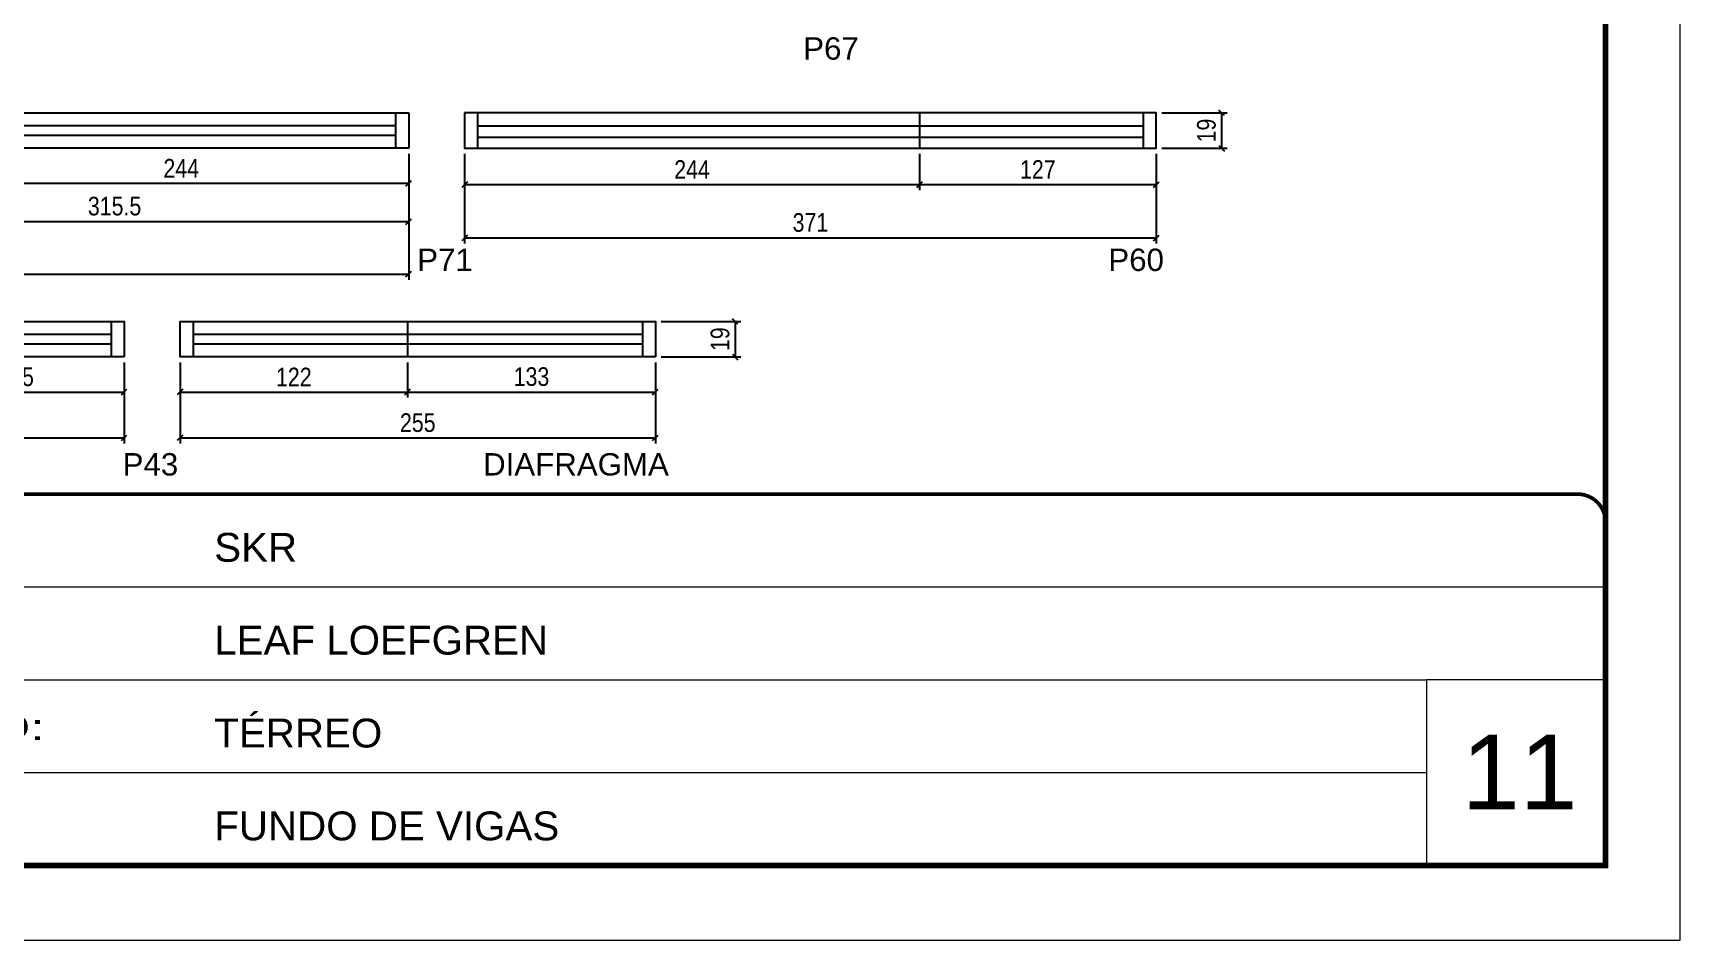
# Model space of a CAD drawing. Extents: x 1959 to 8212, y 239 to 4735.
# Drawn here: x 5744 to 6627, y 1388 to 1875 of the extents above; entities that cross this region are included whole.
import ezdxf

# ---------------------------------------------------------------- set-up
doc = ezdxf.new("R2010")
doc.units = 0
doc.linetypes.add('CONTINUO', pattern=[0])
doc.linetypes.add('DASHED', pattern=[0.75, 0.5, -0.25])
for name, color, linetype in [('5', 5, 'Continuous'), ('COTA', 241, 'Continuous'), ('Painéis', 200, 'Continuous'), ('SARR_2.2x7', 40, 'Continuous')]:
    doc.layers.add(name, color=color, linetype=linetype)
for name, color, linetype, lineweight in [('CARIMBO', 255, 'Continuous', 9), ('Folhas', 255, 'Continuous', 9), ('SARRAFO DE PRESSAO', 251, 'DASHED', 9)]:
    doc.layers.add(name, color=color, linetype=linetype, lineweight=lineweight)
doc.styles.add('ARIAL', font='arial.ttf')
doc.styles.add('COTA TECNICA', font='techl___.ttf', dxfattribs={"height": 10})
doc.styles.add('COTA TECNICA-50', font='techl___.ttf', dxfattribs={"height": 10})
doc.styles.get("Standard").update_dxf_attribs({"font": 'arial.ttf'})
doc.styles.add('Tecnologia', font='')
doc.styles.get('Tecnologia').set_extended_font_data('Forgotten Futurist')
doc.dimstyles.new('COTA PAINEL-50', dxfattribs={"dimtxt": 10, "dimasz": 3, "dimexe": 3, "dimexo": 3, "dimgap": 3, "dimtad": 1, "dimdec": 1, "dimzin": 12, "dimdsep": 46, "dimtxsty": 'COTA TECNICA-50', "dimblk1": 'OBLIQUE', "dimblk2": 'OBLIQUE', "dimsah": 1, "dimcen": 0.9, "dimclrd": 4, "dimclre": 4, "dimclrt": 240, "dimadec": 1, "dimazin": 3, "dimtfac": 1, "dimtdec": 1, "dimtmove": 0, "dimatfit": 3, "dimfxl": 1, "dimtolj": 1, "dimtzin": 12, "dimarcsym": 0})
doc.dimstyles.new('PAINEL', dxfattribs={"dimtxt": 10, "dimasz": 3, "dimexe": 3, "dimexo": 3, "dimgap": 3, "dimtad": 1, "dimdec": 1, "dimzin": 12, "dimdsep": 46, "dimtxsty": 'COTA TECNICA', "dimblk1": 'OBLIQUE', "dimblk2": 'OBLIQUE', "dimsah": 1, "dimcen": 0.9, "dimclrd": 4, "dimclre": 4, "dimclrt": 240, "dimadec": 1, "dimazin": 3, "dimtfac": 1, "dimtdec": 1, "dimtmove": 0, "dimatfit": 3, "dimfxl": 1, "dimtolj": 1, "dimtzin": 12, "dimarcsym": 0})

# ---------------------------------------------------------------- blocks, each defined once
blk = doc.blocks.new('9999999999')
at = {"color": 30, "linetype": 'CONTINUO'}
for p, q in [((98564.56, 34379.64), (99583.98, 34379.64)), ((98564.56, 34329.83), (99487.98, 34329.83)), ((99583.98, 34329.83), (99487.98, 34329.83)), ((99487.98, 34329.83), (99487.98, 34230.21)), ((98564.56, 34280.02), (99487.98, 34280.02))]:
    blk.add_line(p, q, dxfattribs=at)
at = {"color": 30, "linetype": 'CONTINUO', "const_width": 2}
blk.add_lwpolyline([(99583.98, 34230.21), (99583.98, 34414.45, 0.414214), (99568.98, 34429.45), (98228.98, 34429.45, 0.414214), (98213.98, 34414.45), (98213.98, 34245.21, 0.414214), (98228.98, 34230.21), (99583.98, 34230.21)], format="xyb", dxfattribs=at)
at = {"layer": 'Folhas'}
blk.add_lwpolyline([(98138.98, 34190.21), (99623.98, 34190.21), (99623.98, 35240.21), (98138.98, 35240.21)], close=True, dxfattribs=at)
at = {"layer": 'Folhas', "color": 30, "const_width": 3}
blk.add_lwpolyline([(98213.98, 34230.21), (99583.98, 34230.21), (99583.98, 35200.21), (98213.98, 35200.21)], close=True, dxfattribs=at)
at = {"color": 7, "linetype": 'Continuous', "ltscale": 5, "style": 'ARIAL'}
for s, height, p in [('SKR', 15.483, (98837.68, 34393.13)), ('LEAF LOEFGREN', 15.4829, (98837.68, 34343.32)), ('TÉRREO', 15.483, (98837.68, 34293.51)), ('FUNDO DE VIGAS', 15.4829, (98837.68, 34243.7))]:
    blk.add_text(s, height=height, dxfattribs=at).set_placement(p)
at = {"layer": 'Folhas', "color": 7, "style": 'Tecnologia', "width": 1.5}
blk.add_text('PAVIMENTO:', height=14, dxfattribs=at).set_placement((98573.65, 34297.5))
blk = doc.blocks.new('_Oblique')
at = {"color": 0, "linetype": 'ByBlock', "lineweight": -2}
blk.add_line((-0.5, -0.5), (0.5, 0.5), dxfattribs=at)
blk = doc.blocks.new('*D1242')
at = {"layer": 'COTA', "color": 4, "lineweight": -2, "transparency": 16777216}
for p, q in [((5385.77, 1809.82), (5385.77, 1742.31)), ((5945.27, 1809.82), (5945.27, 1742.31)), ((5385.77, 1745.31), (5945.27, 1745.31))]:
    blk.add_line(p, q, dxfattribs=at)
at = {"layer": 'Defpoints', "color": 0, "transparency": 16777216}
for p in [(5385.77, 1812.82), (5945.27, 1812.82), (5945.27, 1745.31)]:
    blk.add_point(p, dxfattribs=at)
at = {"layer": 'COTA', "color": 4, "lineweight": -2, "transparency": 16777216, "xscale": 3, "yscale": 3, "zscale": 3, "rotation": 180}
blk.add_blockref('_Oblique', (5385.77, 1745.31), dxfattribs=at)
at = {"layer": 'COTA', "color": 4, "lineweight": -2, "transparency": 16777216, "xscale": 3, "yscale": 3, "zscale": 3}
blk.add_blockref('_Oblique', (5945.27, 1745.31), dxfattribs=at)
at = {"layer": 'COTA', "color": 240, "transparency": 16777216, "insert": (5665.52, 1753.44), "char_height": 10, "attachment_point": 5, "style": 'COTA TECNICA'}
blk.add_mtext('\\A1;559.5', dxfattribs=at)
blk = doc.blocks.new('*D1244')
at = {"layer": 'COTA', "color": 4, "lineweight": -2, "transparency": 16777216}
for p, q in [((5629.77, 1809.82), (5629.77, 1770.51)), ((5945.27, 1809.82), (5945.27, 1770.51)), ((5629.77, 1773.51), (5945.27, 1773.51))]:
    blk.add_line(p, q, dxfattribs=at)
at = {"layer": 'Defpoints', "color": 0, "transparency": 16777216}
for p in [(5629.77, 1812.82), (5945.27, 1812.82), (5945.27, 1773.51)]:
    blk.add_point(p, dxfattribs=at)
at = {"layer": 'COTA', "color": 4, "lineweight": -2, "transparency": 16777216, "xscale": 3, "yscale": 3, "zscale": 3, "rotation": 180}
blk.add_blockref('_Oblique', (5629.77, 1773.51), dxfattribs=at)
at = {"layer": 'COTA', "color": 4, "lineweight": -2, "transparency": 16777216, "xscale": 3, "yscale": 3, "zscale": 3}
blk.add_blockref('_Oblique', (5945.27, 1773.51), dxfattribs=at)
at = {"layer": 'COTA', "color": 240, "transparency": 16777216, "insert": (5787.52, 1781.73), "char_height": 10, "attachment_point": 5, "style": 'COTA TECNICA'}
blk.add_mtext('\\A1;315.5', dxfattribs=at)
blk = doc.blocks.new('*D1246')
at = {"layer": 'COTA', "color": 4, "lineweight": -2, "transparency": 16777216}
for p, q in [((5701.27, 1809.82), (5701.27, 1791.02)), ((5945.27, 1809.82), (5945.27, 1791.02)), ((5701.27, 1794.02), (5945.27, 1794.02))]:
    blk.add_line(p, q, dxfattribs=at)
at = {"layer": 'Defpoints', "color": 0, "transparency": 16777216}
for p in [(5701.27, 1812.82), (5945.27, 1812.82), (5945.27, 1794.02)]:
    blk.add_point(p, dxfattribs=at)
at = {"layer": 'COTA', "color": 4, "lineweight": -2, "transparency": 16777216, "xscale": 3, "yscale": 3, "zscale": 3, "rotation": 180}
blk.add_blockref('_Oblique', (5701.27, 1794.02), dxfattribs=at)
at = {"layer": 'COTA', "color": 4, "lineweight": -2, "transparency": 16777216, "xscale": 3, "yscale": 3, "zscale": 3}
blk.add_blockref('_Oblique', (5945.27, 1794.02), dxfattribs=at)
at = {"layer": 'COTA', "color": 240, "transparency": 16777216, "insert": (5823.27, 1802.09), "char_height": 10, "attachment_point": 5, "style": 'COTA TECNICA'}
blk.add_mtext('\\A1;244', dxfattribs=at)
blk = doc.blocks.new('*D1247')
at = {"layer": 'COTA', "color": 4, "linetype": 'ByBlock', "lineweight": -2, "transparency": 16777216}
for p, q in [((5975.27, 1809.82), (5975.27, 1761.73)), ((6346.27, 1809.82), (6346.27, 1761.73)), ((5975.27, 1764.73), (6346.27, 1764.73))]:
    blk.add_line(p, q, dxfattribs=at)
at = {"layer": 'Defpoints', "color": 0, "linetype": 'ByBlock', "transparency": 16777216}
for p in [(5975.27, 1812.82), (6346.27, 1812.82), (6346.27, 1764.73)]:
    blk.add_point(p, dxfattribs=at)
at = {"layer": 'COTA', "color": 4, "linetype": 'ByBlock', "lineweight": -2, "transparency": 16777216, "xscale": 3, "yscale": 3, "zscale": 3, "rotation": 180}
blk.add_blockref('_Oblique', (5975.27, 1764.73), dxfattribs=at)
at = {"layer": 'COTA', "color": 4, "linetype": 'ByBlock', "lineweight": -2, "transparency": 16777216, "xscale": 3, "yscale": 3, "zscale": 3}
blk.add_blockref('_Oblique', (6346.27, 1764.73), dxfattribs=at)
at = {"layer": 'COTA', "color": 240, "linetype": 'ByBlock', "transparency": 16777216, "insert": (6160.77, 1772.95), "char_height": 10, "attachment_point": 5, "style": 'COTA TECNICA-50'}
blk.add_mtext('\\A1;371', dxfattribs=at)
blk = doc.blocks.new('*D1248')
at = {"layer": 'COTA', "color": 4, "lineweight": -2, "transparency": 16777216}
for p, q in [((5975.27, 1809.82), (5975.27, 1790.35)), ((6219.27, 1809.82), (6219.27, 1790.35)), ((5975.27, 1793.35), (6219.27, 1793.35))]:
    blk.add_line(p, q, dxfattribs=at)
at = {"layer": 'Defpoints', "color": 0, "transparency": 16777216}
for p in [(5975.27, 1812.82), (6219.27, 1812.82), (6219.27, 1793.35)]:
    blk.add_point(p, dxfattribs=at)
at = {"layer": 'COTA', "color": 4, "lineweight": -2, "transparency": 16777216, "xscale": 3, "yscale": 3, "zscale": 3, "rotation": 180}
blk.add_blockref('_Oblique', (5975.27, 1793.35), dxfattribs=at)
at = {"layer": 'COTA', "color": 4, "lineweight": -2, "transparency": 16777216, "xscale": 3, "yscale": 3, "zscale": 3}
blk.add_blockref('_Oblique', (6219.27, 1793.35), dxfattribs=at)
at = {"layer": 'COTA', "color": 240, "transparency": 16777216, "insert": (6097.27, 1801.43), "char_height": 10, "attachment_point": 5, "style": 'COTA TECNICA'}
blk.add_mtext('\\A1;244', dxfattribs=at)
blk = doc.blocks.new('*D1249')
at = {"layer": 'COTA', "color": 4, "lineweight": -2, "transparency": 16777216}
for p, q in [((6219.27, 1809.82), (6219.27, 1790.35)), ((6346.27, 1809.82), (6346.27, 1790.35)), ((6219.27, 1793.35), (6346.27, 1793.35))]:
    blk.add_line(p, q, dxfattribs=at)
at = {"layer": 'Defpoints', "color": 0, "transparency": 16777216}
for p in [(6219.27, 1812.82), (6346.27, 1812.82), (6346.27, 1793.35)]:
    blk.add_point(p, dxfattribs=at)
at = {"layer": 'COTA', "color": 4, "lineweight": -2, "transparency": 16777216, "xscale": 3, "yscale": 3, "zscale": 3, "rotation": 180}
blk.add_blockref('_Oblique', (6219.27, 1793.35), dxfattribs=at)
at = {"layer": 'COTA', "color": 4, "lineweight": -2, "transparency": 16777216, "xscale": 3, "yscale": 3, "zscale": 3}
blk.add_blockref('_Oblique', (6346.27, 1793.35), dxfattribs=at)
at = {"layer": 'COTA', "color": 240, "transparency": 16777216, "insert": (6282.77, 1801.43), "char_height": 10, "attachment_point": 5, "style": 'COTA TECNICA'}
blk.add_mtext('\\A1;127', dxfattribs=at)
blk = doc.blocks.new('*D1254')
at = {"layer": 'COTA', "color": 4, "linetype": 'ByBlock', "lineweight": -2, "transparency": 16777216}
for p, q in [((5667.15, 1697.9), (5667.15, 1679.05)), ((5792.65, 1697.9), (5792.65, 1679.05)), ((5667.15, 1682.05), (5792.65, 1682.05))]:
    blk.add_line(p, q, dxfattribs=at)
at = {"layer": 'Defpoints', "color": 0, "linetype": 'ByBlock', "transparency": 16777216}
for p in [(5667.15, 1700.9), (5792.65, 1700.9), (5792.65, 1682.05)]:
    blk.add_point(p, dxfattribs=at)
at = {"layer": 'COTA', "color": 4, "linetype": 'ByBlock', "lineweight": -2, "transparency": 16777216, "xscale": 3, "yscale": 3, "zscale": 3, "rotation": 180}
blk.add_blockref('_Oblique', (5667.15, 1682.05), dxfattribs=at)
at = {"layer": 'COTA', "color": 4, "linetype": 'ByBlock', "lineweight": -2, "transparency": 16777216, "xscale": 3, "yscale": 3, "zscale": 3}
blk.add_blockref('_Oblique', (5792.65, 1682.05), dxfattribs=at)
at = {"layer": 'COTA', "color": 240, "linetype": 'ByBlock', "transparency": 16777216, "insert": (5729.9, 1690.16), "char_height": 10, "attachment_point": 5, "style": 'COTA TECNICA-50'}
blk.add_mtext('\\A1;125.5', dxfattribs=at)
blk = doc.blocks.new('*D1255')
at = {"layer": 'COTA', "color": 4, "lineweight": -2, "transparency": 16777216}
for p, q in [((5545.15, 1697.9), (5545.15, 1654.47)), ((5792.65, 1697.9), (5792.65, 1654.47)), ((5545.15, 1657.47), (5792.65, 1657.47))]:
    blk.add_line(p, q, dxfattribs=at)
at = {"layer": 'Defpoints', "color": 0, "transparency": 16777216}
for p in [(5545.15, 1700.9), (5792.65, 1700.9), (5792.65, 1657.47)]:
    blk.add_point(p, dxfattribs=at)
at = {"layer": 'COTA', "color": 4, "lineweight": -2, "transparency": 16777216, "xscale": 3, "yscale": 3, "zscale": 3, "rotation": 180}
blk.add_blockref('_Oblique', (5545.15, 1657.47), dxfattribs=at)
at = {"layer": 'COTA', "color": 4, "lineweight": -2, "transparency": 16777216, "xscale": 3, "yscale": 3, "zscale": 3}
blk.add_blockref('_Oblique', (5792.65, 1657.47), dxfattribs=at)
at = {"layer": 'COTA', "color": 240, "transparency": 16777216, "insert": (5668.9, 1665.58), "char_height": 10, "attachment_point": 5, "style": 'COTA TECNICA'}
blk.add_mtext('\\A1;247.5', dxfattribs=at)
blk = doc.blocks.new('*D1256')
at = {"layer": 'COTA', "color": 4, "linetype": 'ByBlock', "lineweight": -2, "transparency": 16777216}
for p, q in [((5822.65, 1697.9), (5822.65, 1679.05)), ((5944.65, 1697.9), (5944.65, 1679.05)), ((5822.65, 1682.05), (5944.65, 1682.05))]:
    blk.add_line(p, q, dxfattribs=at)
at = {"layer": 'Defpoints', "color": 0, "linetype": 'ByBlock', "transparency": 16777216}
for p in [(5822.65, 1700.9), (5944.65, 1700.9), (5944.65, 1682.05)]:
    blk.add_point(p, dxfattribs=at)
at = {"layer": 'COTA', "color": 4, "linetype": 'ByBlock', "lineweight": -2, "transparency": 16777216, "xscale": 3, "yscale": 3, "zscale": 3, "rotation": 180}
blk.add_blockref('_Oblique', (5822.65, 1682.05), dxfattribs=at)
at = {"layer": 'COTA', "color": 4, "linetype": 'ByBlock', "lineweight": -2, "transparency": 16777216, "xscale": 3, "yscale": 3, "zscale": 3}
blk.add_blockref('_Oblique', (5944.65, 1682.05), dxfattribs=at)
at = {"layer": 'COTA', "color": 240, "linetype": 'ByBlock', "transparency": 16777216, "insert": (5883.65, 1690.11), "char_height": 10, "attachment_point": 5, "style": 'COTA TECNICA-50'}
blk.add_mtext('\\A1;122', dxfattribs=at)
blk = doc.blocks.new('*D1257')
at = {"layer": 'COTA', "color": 4, "linetype": 'ByBlock', "lineweight": -2, "transparency": 16777216}
for p, q in [((5944.65, 1697.9), (5944.65, 1679.05)), ((6077.65, 1697.9), (6077.65, 1679.05)), ((5944.65, 1682.05), (6077.65, 1682.05))]:
    blk.add_line(p, q, dxfattribs=at)
at = {"layer": 'Defpoints', "color": 0, "linetype": 'ByBlock', "transparency": 16777216}
for p in [(5944.65, 1700.9), (6077.65, 1700.9), (6077.65, 1682.05)]:
    blk.add_point(p, dxfattribs=at)
at = {"layer": 'COTA', "color": 4, "linetype": 'ByBlock', "lineweight": -2, "transparency": 16777216, "xscale": 3, "yscale": 3, "zscale": 3, "rotation": 180}
blk.add_blockref('_Oblique', (5944.65, 1682.05), dxfattribs=at)
at = {"layer": 'COTA', "color": 4, "linetype": 'ByBlock', "lineweight": -2, "transparency": 16777216, "xscale": 3, "yscale": 3, "zscale": 3}
blk.add_blockref('_Oblique', (6077.65, 1682.05), dxfattribs=at)
at = {"layer": 'COTA', "color": 240, "linetype": 'ByBlock', "transparency": 16777216, "insert": (6011.15, 1690.27), "char_height": 10, "attachment_point": 5, "style": 'COTA TECNICA-50'}
blk.add_mtext('\\A1;133', dxfattribs=at)
blk = doc.blocks.new('*D1258')
at = {"layer": 'COTA', "color": 4, "lineweight": -2, "transparency": 16777216}
for p, q in [((5822.65, 1697.9), (5822.65, 1654.47)), ((6077.65, 1697.9), (6077.65, 1654.47)), ((5822.65, 1657.47), (6077.65, 1657.47))]:
    blk.add_line(p, q, dxfattribs=at)
at = {"layer": 'Defpoints', "color": 0, "transparency": 16777216}
for p in [(5822.65, 1700.9), (6077.65, 1700.9), (6077.65, 1657.47)]:
    blk.add_point(p, dxfattribs=at)
at = {"layer": 'COTA', "color": 4, "lineweight": -2, "transparency": 16777216, "xscale": 3, "yscale": 3, "zscale": 3, "rotation": 180}
blk.add_blockref('_Oblique', (5822.65, 1657.47), dxfattribs=at)
at = {"layer": 'COTA', "color": 4, "lineweight": -2, "transparency": 16777216, "xscale": 3, "yscale": 3, "zscale": 3}
blk.add_blockref('_Oblique', (6077.65, 1657.47), dxfattribs=at)
at = {"layer": 'COTA', "color": 240, "transparency": 16777216, "insert": (5950.15, 1665.58), "char_height": 10, "attachment_point": 5, "style": 'COTA TECNICA'}
blk.add_mtext('\\A1;255', dxfattribs=at)
blk = doc.blocks.new('*D1259')
at = {"layer": 'COTA', "color": 4, "lineweight": -2, "transparency": 16777216}
for p, q in [((6080.65, 1719.9), (6123.42, 1719.9)), ((6120.42, 1719.9), (6120.42, 1700.9)), ((6080.65, 1700.9), (6123.42, 1700.9))]:
    blk.add_line(p, q, dxfattribs=at)
at = {"layer": 'Defpoints', "color": 0, "transparency": 16777216}
for p in [(6077.65, 1719.9), (6077.65, 1700.9), (6120.42, 1700.9)]:
    blk.add_point(p, dxfattribs=at)
at = {"layer": 'COTA', "color": 4, "lineweight": -2, "transparency": 16777216, "xscale": 3, "yscale": 3, "zscale": 3}
for p, rotation in [((6120.42, 1719.9), 90), ((6120.42, 1700.9), 270)]:
    blk.add_blockref('_Oblique', p, dxfattribs=dict(at, rotation=rotation))
at = {"layer": 'COTA', "color": 240, "transparency": 16777216, "insert": (6112.34, 1710.4), "char_height": 10, "attachment_point": 5, "rotation": 90, "style": 'COTA TECNICA'}
blk.add_mtext('\\A1;19', dxfattribs=at)
blk = doc.blocks.new('*D1260')
at = {"layer": 'COTA', "color": 4, "lineweight": -2, "transparency": 16777216}
for p, q in [((6349.27, 1831.82), (6384.31, 1831.82)), ((6381.31, 1831.82), (6381.31, 1812.82)), ((6349.27, 1812.82), (6384.31, 1812.82))]:
    blk.add_line(p, q, dxfattribs=at)
at = {"layer": 'Defpoints', "color": 0, "transparency": 16777216}
for p in [(6346.27, 1831.82), (6346.27, 1812.82), (6381.31, 1812.82)]:
    blk.add_point(p, dxfattribs=at)
at = {"layer": 'COTA', "color": 4, "lineweight": -2, "transparency": 16777216, "xscale": 3, "yscale": 3, "zscale": 3}
for p, rotation in [((6381.31, 1831.82), 90), ((6381.31, 1812.82), 270)]:
    blk.add_blockref('_Oblique', p, dxfattribs=dict(at, rotation=rotation))
at = {"layer": 'COTA', "color": 240, "transparency": 16777216, "insert": (6373.22, 1822.32), "char_height": 10, "attachment_point": 5, "rotation": 90, "style": 'COTA TECNICA'}
blk.add_mtext('\\A1;19', dxfattribs=at)

msp = doc.modelspace()

# ---------------------------------------------------------------- linework, layer by layer
at = {"layer": 'Painéis'}
for p, q in [((5385.77, 1831.82), (5945.27, 1831.82)), ((5945.27, 1831.82), (5945.27, 1812.82)), ((5945.27, 1812.82), (5385.77, 1812.82)), ((5944.65, 1719.9), (5944.65, 1700.9))]:
    msp.add_line(p, q, dxfattribs=at)
at = {"layer": 'Painéis', "linetype": 'ByBlock'}
msp.add_line((6219.27, 1831.82), (6219.27, 1812.82), dxfattribs=at)
msp.add_lwpolyline([(5975.27, 1831.82), (5975.27, 1812.82), (6346.27, 1812.82), (6346.27, 1831.82)], close=True, dxfattribs=at)
at = {"layer": 'Painéis'}
for points in [[(5792.65, 1700.9), (5545.15, 1700.9), (5545.15, 1719.9), (5792.65, 1719.9)], [(6077.65, 1700.9), (5822.65, 1700.9), (5822.65, 1719.9), (6077.65, 1719.9)]]:
    msp.add_lwpolyline(points, close=True, dxfattribs=at)
at = {"layer": 'SARR_2.2x7', "linetype": 'Continuous'}
for p, q in [((5938.27, 1831.82), (5938.27, 1812.82)), ((5982.27, 1831.82), (5982.27, 1812.82)), ((6339.27, 1831.82), (6339.27, 1812.82)), ((5938.27, 1824.82), (5629.77, 1824.82)), ((5982.27, 1824.82), (6219.27, 1824.82)), ((6219.27, 1824.82), (6339.27, 1824.82)), ((5629.77, 1819.82), (5938.27, 1819.82)), ((5982.27, 1818.82), (6219.27, 1818.82)), ((6219.27, 1818.82), (6339.27, 1818.82)), ((5785.65, 1719.9), (5785.65, 1700.9)), ((5829.65, 1719.9), (5829.65, 1700.9)), ((6070.65, 1719.9), (6070.65, 1700.9)), ((5785.65, 1712.9), (5552.15, 1712.9)), ((5552.15, 1707.9), (5785.65, 1707.9)), ((6070.65, 1712.9), (5829.65, 1712.9)), ((5829.65, 1707.9), (6070.65, 1707.9))]:
    msp.add_line(p, q, dxfattribs=at)

# ---------------------------------------------------------------- block references
at = {"layer": 'SARRAFO DE PRESSAO', "color": 6, "linetype": 'ByBlock'}
msp.add_blockref('9999999999', (-92996.71, -32802.14), dxfattribs=at)

# ---------------------------------------------------------------- texts
at = {"layer": '5', "linetype": 'Continuous'}
for s, rotation, p in [('P67', 0.00004, (6156.91, 1860.36)), ('P71', 359.99996, (5949.85, 1746.98)), ('P60', 359.99996, (6320.59, 1746.98)), ('P43', 359.99996, (5791.83, 1637.27)), ('DIAFRAGMA', 359.99996, (5985.19, 1637.27))]:
    msp.add_text(s, height=12, rotation=rotation, dxfattribs=at).set_placement(p)
at = {"layer": 'CARIMBO', "style": 'ARIAL'}
msp.add_text('11', height=40, dxfattribs=at).set_placement((6510.13, 1458.21))

# ---------------------------------------------------------------- dimensions: what is measured, and where the dimension line sits
at = {"layer": 'COTA'}
for base, p1, p2, picture, middle in [((6381.31, 1812.82), (6346.27, 1831.82), (6346.27, 1812.82), '*D1260', (6373.22, 1822.32)), ((6120.42, 1700.9), (6077.65, 1719.9), (6077.65, 1700.9), '*D1259', (6112.34, 1710.4))]:
    dim = msp.add_linear_dim(base=base, p1=p1, p2=p2, angle=90, dimstyle='PAINEL', dxfattribs=at)
    dim.commit()
    dim.dimension.update_dxf_attribs({"geometry": picture, "text_midpoint": middle})
for base, p1, p2, picture, middle in [((5945.27, 1745.31), (5385.77, 1812.82), (5945.27, 1812.82), '*D1242', (5665.52, 1753.44)), ((6219.27, 1793.35), (5975.27, 1812.82), (6219.27, 1812.82), '*D1248', (6097.27, 1801.43)), ((5792.65, 1657.47), (5545.15, 1700.9), (5792.65, 1700.9), '*D1255', (5668.9, 1665.58)), ((6077.65, 1657.47), (5822.65, 1700.9), (6077.65, 1700.9), '*D1258', (5950.15, 1665.58))]:
    dim = msp.add_linear_dim(base=base, p1=p1, p2=p2, dimstyle='PAINEL', dxfattribs=at)
    dim.commit()
    dim.dimension.update_dxf_attribs({"geometry": picture, "text_midpoint": middle})
for base, p1, p2, picture, middle in [((5945.27, 1773.51), (5629.77, 1812.82), (5945.27, 1812.82), '*D1244', (5787.52, 1781.73)), ((5945.27, 1794.02), (5701.27, 1812.82), (5945.27, 1812.82), '*D1246', (5823.27, 1802.09)), ((6346.27, 1793.35), (6219.27, 1812.82), (6346.27, 1812.82), '*D1249', (6282.77, 1801.43))]:
    dim = msp.add_linear_dim(base=base, p1=p1, p2=p2, dimstyle='PAINEL', override={"dimtmove": 1}, dxfattribs=at)
    dim.commit()
    dim.dimension.update_dxf_attribs({"geometry": picture, "text_midpoint": middle})
at = {"layer": 'COTA', "color": 1, "linetype": 'ByBlock'}
for base, p1, p2, picture, middle in [((6346.27, 1764.73), (5975.27, 1812.82), (6346.27, 1812.82), '*D1247', (6160.77, 1772.95)), ((5792.65, 1682.05), (5667.15, 1700.9), (5792.65, 1700.9), '*D1254', (5729.9, 1690.16)), ((5944.65, 1682.05), (5822.65, 1700.9), (5944.65, 1700.9), '*D1256', (5883.65, 1690.11)), ((6077.65, 1682.05), (5944.65, 1700.9), (6077.65, 1700.9), '*D1257', (6011.15, 1690.27))]:
    dim = msp.add_linear_dim(base=base, p1=p1, p2=p2, dimstyle='COTA PAINEL-50', override={"dimarcsym": 1}, dxfattribs=at)
    dim.commit()
    dim.dimension.update_dxf_attribs({"geometry": picture, "text_midpoint": middle})

doc.saveas('drawing.dxf')
